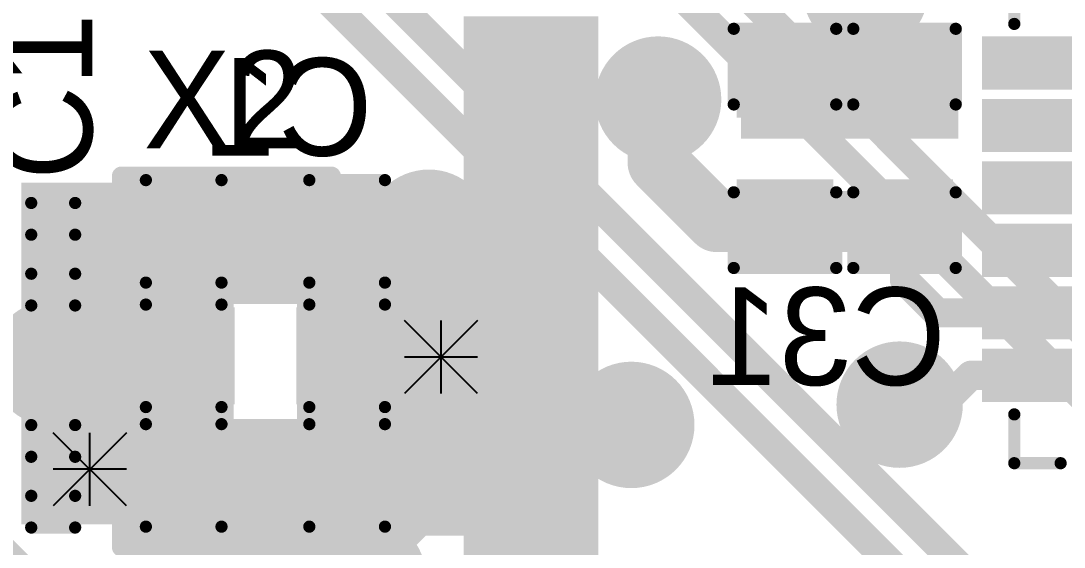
# Model space of a CAD drawing. Header units: millimetres. Extents: x 2.17 to 4.96, y 1.49 to 4.34.
# Drawn here: x 3.0847 to 3.5124, y 2.7826 to 2.9982 of the extents above; entities that cross this region are included whole.
import ezdxf

# ---------------------------------------------------------------- set-up
doc = ezdxf.new("R2010")
doc.units = ezdxf.units.MM
doc.header["$MEASUREMENT"] = 0
for name, color, linetype in [('BottomLayer', 5, 'Continuous'), ('BottomOverlay', 54, 'Continuous'), ('BottomPaste', 16, 'Continuous'), ('BottomSolder', 6, 'Continuous'), ('InternalPlane1', 76, 'Continuous'), ('InternalPlane2', 16, 'Continuous'), ('Mechanical2', 216, 'Continuous'), ('MultiLayer', 9, 'Continuous'), ('TopLayer', 1, 'Continuous'), ('TopOverlay', 2, 'Continuous'), ('TopPaste', 8, 'Continuous'), ('TopSolder', 216, 'Continuous'), ('ViaHoleLayer', 16, 'Continuous')]:
    doc.layers.add(name, color=color, linetype=linetype)

# ---------------------------------------------------------------- blocks, each defined once
blk = doc.blocks.new('ECS__327_7_34B_C_TR_4')
at = {"layer": 'TopLayer'}
for points in [[(-0.07087, -0.0374), (-0.02756, -0.0374), (-0.07087, 0.0374), (-0.02756, 0.0374)], [(0.02756, -0.0374), (0.07087, -0.0374), (0.02756, 0.0374), (0.07087, 0.0374)]]:
    blk.add_solid(points, dxfattribs=at)
at = {"layer": 'TopOverlay', "const_width": 0.00787}
for points in [[(-0.026, 0.043), (-0.076, 0.043)], [(-0.076, -0.043), (-0.076, 0.043)], [(0.076, 0.043), (0.026, 0.043)], [(0.076, -0.043), (0.076, 0.043)], [(-0.026, -0.043), (-0.076, -0.043)], [(0.076, -0.043), (0.026, -0.043)]]:
    blk.add_lwpolyline(points, dxfattribs=at)
at = {"layer": 'TopOverlay', "const_width": 0.00394}
for points in [[(-0.07797, 0.043, 1), (-0.07403, 0.043, 1)], [(-0.07797, 0.043, 1), (-0.07403, 0.043, 1)], [(-0.02797, 0.043, 1), (-0.02403, 0.043, 1)], [(0.02403, 0.043, 1), (0.02797, 0.043, 1)], [(0.07403, 0.043, 1), (0.07797, 0.043, 1)], [(0.07403, 0.043, 1), (0.07797, 0.043, 1)], [(-0.07797, -0.043, 1), (-0.07403, -0.043, 1)], [(-0.07797, -0.043, 1), (-0.07403, -0.043, 1)], [(-0.02797, -0.043, 1), (-0.02403, -0.043, 1)], [(0.02403, -0.043, 1), (0.02797, -0.043, 1)], [(0.07403, -0.043, 1), (0.07797, -0.043, 1)], [(0.07403, -0.043, 1), (0.07797, -0.043, 1)]]:
    blk.add_lwpolyline(points, format="xyb", close=True, dxfattribs=at)
at = {"layer": 'TopPaste'}
for points in [[(-0.07087, -0.0374), (-0.02756, -0.0374), (-0.07087, 0.0374), (-0.02756, 0.0374)], [(0.02756, -0.0374), (0.07087, -0.0374), (0.02756, 0.0374), (0.07087, 0.0374)]]:
    blk.add_solid(points, dxfattribs=at)
at = {"layer": 'TopSolder'}
for points in [[(-0.07487, -0.0414), (-0.02356, -0.0414), (-0.07487, 0.0414), (-0.02356, 0.0414)], [(0.02356, -0.0414), (0.07487, -0.0414), (0.02356, 0.0414), (0.07487, 0.0414)]]:
    blk.add_solid(points, dxfattribs=at)
blk = doc.blocks.new('C__0603_B_8')
at = {"layer": 'BottomLayer'}
for points in [[(-0.015, -0.0175), (-0.015, 0.0175), (-0.045, -0.0175), (-0.045, 0.0175)], [(0.045, -0.0175), (0.045, 0.0175), (0.015, -0.0175), (0.015, 0.0175)]]:
    blk.add_solid(points, dxfattribs=at)
at = {"layer": 'BottomOverlay', "const_width": 0.005}
for points in [[(-0.049, 0.021), (-0.049, -0.021)], [(-0.049, 0.021), (-0.018, 0.021)], [(0.018, 0.021), (0.049, 0.021)], [(0.049, 0.021), (0.049, -0.021)], [(-0.049, -0.021), (-0.018, -0.021)], [(0.018, -0.021), (0.049, -0.021)]]:
    blk.add_lwpolyline(points, dxfattribs=at)
at = {"layer": 'BottomOverlay', "const_width": 0.0025}
for points in [[(-0.05025, 0.021, 1), (-0.04775, 0.021, 1)], [(-0.05025, 0.021, 1), (-0.04775, 0.021, 1)], [(-0.01925, 0.021, 1), (-0.01675, 0.021, 1)], [(0.01675, 0.021, 1), (0.01925, 0.021, 1)], [(0.04775, 0.021, 1), (0.05025, 0.021, 1)], [(0.04775, 0.021, 1), (0.05025, 0.021, 1)], [(-0.05025, -0.021, 1), (-0.04775, -0.021, 1)], [(-0.05025, -0.021, 1), (-0.04775, -0.021, 1)], [(-0.01925, -0.021, 1), (-0.01675, -0.021, 1)], [(0.01675, -0.021, 1), (0.01925, -0.021, 1)], [(0.04775, -0.021, 1), (0.05025, -0.021, 1)], [(0.04775, -0.021, 1), (0.05025, -0.021, 1)]]:
    blk.add_lwpolyline(points, format="xyb", close=True, dxfattribs=at)
at = {"layer": 'BottomPaste'}
for points in [[(-0.015, -0.0175), (-0.015, 0.0175), (-0.045, -0.0175), (-0.045, 0.0175)], [(0.045, -0.0175), (0.045, 0.0175), (0.015, -0.0175), (0.015, 0.0175)]]:
    blk.add_solid(points, dxfattribs=at)
at = {"layer": 'BottomSolder'}
for points in [[(-0.01264, -0.01986), (-0.01264, 0.01986), (-0.04736, -0.01986), (-0.04736, 0.01986)], [(0.04736, -0.01986), (0.04736, 0.01986), (0.01264, -0.01986), (0.01264, 0.01986)]]:
    blk.add_solid(points, dxfattribs=at)
blk = doc.blocks.new('QFN_24_B_15')
at = {"layer": 'BottomLayer'}
for points in [[(-0.05709, 0.07874), (-0.05709, 0.11024), (-0.07087, 0.07874), (-0.07087, 0.11024)], [(-0.0315, 0.07874), (-0.0315, 0.11024), (-0.04528, 0.07874), (-0.04528, 0.11024)], [(-0.00591, 0.07874), (-0.00591, 0.11024), (-0.01969, 0.07874), (-0.01969, 0.11024)], [(0.01969, 0.07874), (0.01969, 0.11024), (0.00591, 0.07874), (0.00591, 0.11024)], [(0.04528, 0.07874), (0.04528, 0.11024), (0.0315, 0.07874), (0.0315, 0.11024)], [(0.07087, 0.07874), (0.07087, 0.11024), (0.05709, 0.07874), (0.05709, 0.11024)], [(-0.11024, 0.05709), (-0.07874, 0.05709), (-0.11024, 0.07087), (-0.07874, 0.07087)], [(0.07874, 0.05709), (0.11024, 0.05709), (0.07874, 0.07087), (0.11024, 0.07087)], [(-0.06693, -0.06693), (0.06693, -0.06693), (-0.06693, 0.06693), (0.06693, 0.06693)], [(-0.11024, 0.0315), (-0.07874, 0.0315), (-0.11024, 0.04528), (-0.07874, 0.04528)], [(0.07874, 0.0315), (0.11024, 0.0315), (0.07874, 0.04528), (0.11024, 0.04528)], [(-0.11024, 0.00591), (-0.07874, 0.00591), (-0.11024, 0.01969), (-0.07874, 0.01969)], [(0.07874, 0.00591), (0.11024, 0.00591), (0.07874, 0.01969), (0.11024, 0.01969)], [(-0.11024, -0.01969), (-0.07874, -0.01969), (-0.11024, -0.00591), (-0.07874, -0.00591)], [(0.07874, -0.01969), (0.11024, -0.01969), (0.07874, -0.00591), (0.11024, -0.00591)], [(-0.11024, -0.04528), (-0.07874, -0.04528), (-0.11024, -0.0315), (-0.07874, -0.0315)], [(0.07874, -0.04528), (0.11024, -0.04528), (0.07874, -0.0315), (0.11024, -0.0315)], [(-0.11024, -0.07087), (-0.07874, -0.07087), (-0.11024, -0.05709), (-0.07874, -0.05709)], [(0.07874, -0.07087), (0.11024, -0.07087), (0.07874, -0.05709), (0.11024, -0.05709)], [(-0.07087, -0.07874), (-0.07087, -0.11024), (-0.05709, -0.07874), (-0.05709, -0.11024)], [(-0.04528, -0.07874), (-0.04528, -0.11024), (-0.0315, -0.07874), (-0.0315, -0.11024)], [(-0.01969, -0.07874), (-0.01969, -0.11024), (-0.00591, -0.07874), (-0.00591, -0.11024)], [(0.00591, -0.07874), (0.00591, -0.11024), (0.01969, -0.07874), (0.01969, -0.11024)], [(0.0315, -0.07874), (0.0315, -0.11024), (0.04528, -0.07874), (0.04528, -0.11024)], [(0.05709, -0.07874), (0.05709, -0.11024), (0.07087, -0.07874), (0.07087, -0.11024)]]:
    blk.add_solid(points, dxfattribs=at)
at = {"layer": 'BottomOverlay', "const_width": 0.005}
for points in [[(-0.101, 0.1), (-0.101, 0.08)], [(-0.082, 0.1), (-0.101, 0.1)], [(0.101, 0.1), (0.082, 0.1)], [(0.101, 0.1), (0.101, 0.08)], [(-0.101, -0.08), (-0.101, -0.1)], [(0.101, -0.08), (0.101, -0.1)], [(-0.082, -0.1), (-0.101, -0.1)], [(0.101, -0.1), (0.082, -0.1)]]:
    blk.add_lwpolyline(points, dxfattribs=at)
at = {"layer": 'BottomOverlay'}
for points, const_width in [([(-0.10225, 0.1, 1), (-0.09975, 0.1, 1)], 0.0025), ([(-0.10225, 0.1, 1), (-0.09975, 0.1, 1)], 0.0025), ([(-0.08325, 0.1, 1), (-0.08075, 0.1, 1)], 0.0025), ([(0.08075, 0.1, 1), (0.08325, 0.1, 1)], 0.0025), ([(0.09975, 0.1, 1), (0.10225, 0.1, 1)], 0.0025), ([(0.09975, 0.1, 1), (0.10225, 0.1, 1)], 0.0025), ([(-0.10225, 0.08, 1), (-0.09975, 0.08, 1)], 0.0025), ([(0.09975, 0.08, 1), (0.10225, 0.08, 1)], 0.0025), ([(-0.117, -0.065, 1), (-0.123, -0.065, 1)], 0.00787), ([(-0.12497, -0.065, 1), (-0.12103, -0.065, 1)], 0.00394), ([(-0.11897, -0.065, 1), (-0.11503, -0.065, 1)], 0.00394), ([(-0.10225, -0.08, 1), (-0.09975, -0.08, 1)], 0.0025), ([(0.09975, -0.08, 1), (0.10225, -0.08, 1)], 0.0025), ([(-0.10225, -0.1, 1), (-0.09975, -0.1, 1)], 0.0025), ([(-0.10225, -0.1, 1), (-0.09975, -0.1, 1)], 0.0025), ([(-0.08325, -0.1, 1), (-0.08075, -0.1, 1)], 0.0025), ([(0.08075, -0.1, 1), (0.08325, -0.1, 1)], 0.0025), ([(0.09975, -0.1, 1), (0.10225, -0.1, 1)], 0.0025), ([(0.09975, -0.1, 1), (0.10225, -0.1, 1)], 0.0025)]:
    blk.add_lwpolyline(points, format="xyb", close=True, dxfattribs=dict(at, const_width=const_width))
at = {"layer": 'BottomPaste'}
for points in [[(-0.05709, 0.07874), (-0.05709, 0.11024), (-0.07087, 0.07874), (-0.07087, 0.11024)], [(-0.0315, 0.07874), (-0.0315, 0.11024), (-0.04528, 0.07874), (-0.04528, 0.11024)], [(-0.00591, 0.07874), (-0.00591, 0.11024), (-0.01969, 0.07874), (-0.01969, 0.11024)], [(0.01969, 0.07874), (0.01969, 0.11024), (0.00591, 0.07874), (0.00591, 0.11024)], [(0.04528, 0.07874), (0.04528, 0.11024), (0.0315, 0.07874), (0.0315, 0.11024)], [(0.07087, 0.07874), (0.07087, 0.11024), (0.05709, 0.07874), (0.05709, 0.11024)], [(-0.11024, 0.05709), (-0.07874, 0.05709), (-0.11024, 0.07087), (-0.07874, 0.07087)], [(0.07874, 0.05709), (0.11024, 0.05709), (0.07874, 0.07087), (0.11024, 0.07087)], [(-0.06693, -0.06693), (0.06693, -0.06693), (-0.06693, 0.06693), (0.06693, 0.06693)], [(-0.11024, 0.0315), (-0.07874, 0.0315), (-0.11024, 0.04528), (-0.07874, 0.04528)], [(0.07874, 0.0315), (0.11024, 0.0315), (0.07874, 0.04528), (0.11024, 0.04528)], [(-0.11024, 0.00591), (-0.07874, 0.00591), (-0.11024, 0.01969), (-0.07874, 0.01969)], [(0.07874, 0.00591), (0.11024, 0.00591), (0.07874, 0.01969), (0.11024, 0.01969)], [(-0.11024, -0.01969), (-0.07874, -0.01969), (-0.11024, -0.00591), (-0.07874, -0.00591)], [(0.07874, -0.01969), (0.11024, -0.01969), (0.07874, -0.00591), (0.11024, -0.00591)], [(-0.11024, -0.04528), (-0.07874, -0.04528), (-0.11024, -0.0315), (-0.07874, -0.0315)], [(0.07874, -0.04528), (0.11024, -0.04528), (0.07874, -0.0315), (0.11024, -0.0315)], [(-0.11024, -0.07087), (-0.07874, -0.07087), (-0.11024, -0.05709), (-0.07874, -0.05709)], [(0.07874, -0.07087), (0.11024, -0.07087), (0.07874, -0.05709), (0.11024, -0.05709)], [(-0.07087, -0.07874), (-0.07087, -0.11024), (-0.05709, -0.07874), (-0.05709, -0.11024)], [(-0.04528, -0.07874), (-0.04528, -0.11024), (-0.0315, -0.07874), (-0.0315, -0.11024)], [(-0.01969, -0.07874), (-0.01969, -0.11024), (-0.00591, -0.07874), (-0.00591, -0.11024)], [(0.00591, -0.07874), (0.00591, -0.11024), (0.01969, -0.07874), (0.01969, -0.11024)], [(0.0315, -0.07874), (0.0315, -0.11024), (0.04528, -0.07874), (0.04528, -0.11024)], [(0.05709, -0.07874), (0.05709, -0.11024), (0.07087, -0.07874), (0.07087, -0.11024)]]:
    blk.add_solid(points, dxfattribs=at)
at = {"layer": 'BottomSolder'}
for points in [[(-0.05309, 0.07474), (-0.05309, 0.11424), (-0.07487, 0.07474), (-0.07487, 0.11424)], [(-0.0275, 0.07474), (-0.0275, 0.11424), (-0.04928, 0.07474), (-0.04928, 0.11424)], [(-0.00191, 0.07474), (-0.00191, 0.11424), (-0.02369, 0.07474), (-0.02369, 0.11424)], [(0.02369, 0.07474), (0.02369, 0.11424), (0.00191, 0.07474), (0.00191, 0.11424)], [(0.04928, 0.07474), (0.04928, 0.11424), (0.0275, 0.07474), (0.0275, 0.11424)], [(0.07487, 0.07474), (0.07487, 0.11424), (0.05309, 0.07474), (0.05309, 0.11424)], [(-0.11424, 0.05309), (-0.07474, 0.05309), (-0.11424, 0.07487), (-0.07474, 0.07487)], [(0.07474, 0.05309), (0.11424, 0.05309), (0.07474, 0.07487), (0.11424, 0.07487)], [(-0.07093, -0.07093), (0.07093, -0.07093), (-0.07093, 0.07093), (0.07093, 0.07093)], [(-0.11424, 0.0275), (-0.07474, 0.0275), (-0.11424, 0.04928), (-0.07474, 0.04928)], [(0.07474, 0.0275), (0.11424, 0.0275), (0.07474, 0.04928), (0.11424, 0.04928)], [(-0.11424, 0.00191), (-0.07474, 0.00191), (-0.11424, 0.02369), (-0.07474, 0.02369)], [(0.07474, 0.00191), (0.11424, 0.00191), (0.07474, 0.02369), (0.11424, 0.02369)], [(-0.11424, -0.02369), (-0.07474, -0.02369), (-0.11424, -0.00191), (-0.07474, -0.00191)], [(0.07474, -0.02369), (0.11424, -0.02369), (0.07474, -0.00191), (0.11424, -0.00191)], [(-0.11424, -0.04928), (-0.07474, -0.04928), (-0.11424, -0.0275), (-0.07474, -0.0275)], [(0.07474, -0.04928), (0.11424, -0.04928), (0.07474, -0.0275), (0.11424, -0.0275)], [(-0.11424, -0.07487), (-0.07474, -0.07487), (-0.11424, -0.05309), (-0.07474, -0.05309)], [(0.07474, -0.07487), (0.11424, -0.07487), (0.07474, -0.05309), (0.11424, -0.05309)], [(-0.07487, -0.07474), (-0.07487, -0.11424), (-0.05309, -0.07474), (-0.05309, -0.11424)], [(-0.04928, -0.07474), (-0.04928, -0.11424), (-0.0275, -0.07474), (-0.0275, -0.11424)], [(-0.02369, -0.07474), (-0.02369, -0.11424), (-0.00191, -0.07474), (-0.00191, -0.11424)], [(0.00191, -0.07474), (0.00191, -0.11424), (0.02369, -0.07474), (0.02369, -0.11424)], [(0.0275, -0.07474), (0.0275, -0.11424), (0.04928, -0.07474), (0.04928, -0.11424)], [(0.05309, -0.07474), (0.05309, -0.11424), (0.07487, -0.07474), (0.07487, -0.11424)]]:
    blk.add_solid(points, dxfattribs=at)
blk = doc.blocks.new('LQFP_100_16')
at = {"layer": 'TopLayer'}
for points in [[(-0.32874, 0.21063), (-0.2815, 0.21063), (-0.32874, 0.22244), (-0.2815, 0.22244)], [(-0.32874, 0.19094), (-0.2815, 0.19094), (-0.32874, 0.20276), (-0.2815, 0.20276)], [(-0.32874, 0.17126), (-0.2815, 0.17126), (-0.32874, 0.18307), (-0.2815, 0.18307)], [(-0.32874, 0.15157), (-0.2815, 0.15157), (-0.32874, 0.16339), (-0.2815, 0.16339)], [(-0.32874, 0.13189), (-0.2815, 0.13189), (-0.32874, 0.1437), (-0.2815, 0.1437)], [(-0.32874, 0.1122), (-0.2815, 0.1122), (-0.32874, 0.12402), (-0.2815, 0.12402)], [(-0.32874, 0.09252), (-0.2815, 0.09252), (-0.32874, 0.10433), (-0.2815, 0.10433)], [(-0.32874, 0.07283), (-0.2815, 0.07283), (-0.32874, 0.08465), (-0.2815, 0.08465)], [(-0.32874, 0.05315), (-0.2815, 0.05315), (-0.32874, 0.06496), (-0.2815, 0.06496)], [(-0.32874, 0.03346), (-0.2815, 0.03346), (-0.32874, 0.04528), (-0.2815, 0.04528)], [(-0.32874, 0.01378), (-0.2815, 0.01378), (-0.32874, 0.02559), (-0.2815, 0.02559)]]:
    blk.add_solid(points, dxfattribs=at)
at = {"layer": 'TopPaste'}
for points in [[(-0.32874, 0.21063), (-0.2815, 0.21063), (-0.32874, 0.22244), (-0.2815, 0.22244)], [(-0.32874, 0.19094), (-0.2815, 0.19094), (-0.32874, 0.20276), (-0.2815, 0.20276)], [(-0.32874, 0.17126), (-0.2815, 0.17126), (-0.32874, 0.18307), (-0.2815, 0.18307)], [(-0.32874, 0.15157), (-0.2815, 0.15157), (-0.32874, 0.16339), (-0.2815, 0.16339)], [(-0.32874, 0.13189), (-0.2815, 0.13189), (-0.32874, 0.1437), (-0.2815, 0.1437)], [(-0.32874, 0.1122), (-0.2815, 0.1122), (-0.32874, 0.12402), (-0.2815, 0.12402)], [(-0.32874, 0.09252), (-0.2815, 0.09252), (-0.32874, 0.10433), (-0.2815, 0.10433)], [(-0.32874, 0.07283), (-0.2815, 0.07283), (-0.32874, 0.08465), (-0.2815, 0.08465)], [(-0.32874, 0.05315), (-0.2815, 0.05315), (-0.32874, 0.06496), (-0.2815, 0.06496)], [(-0.32874, 0.03346), (-0.2815, 0.03346), (-0.32874, 0.04528), (-0.2815, 0.04528)], [(-0.32874, 0.01378), (-0.2815, 0.01378), (-0.32874, 0.02559), (-0.2815, 0.02559)]]:
    blk.add_solid(points, dxfattribs=at)
at = {"layer": 'TopSolder'}
for points in [[(-0.33274, 0.20663), (-0.2775, 0.20663), (-0.33274, 0.22644), (-0.2775, 0.22644)], [(-0.33274, 0.18694), (-0.2775, 0.18694), (-0.33274, 0.20676), (-0.2775, 0.20676)], [(-0.33274, 0.16726), (-0.2775, 0.16726), (-0.33274, 0.18707), (-0.2775, 0.18707)], [(-0.33274, 0.14757), (-0.2775, 0.14757), (-0.33274, 0.16739), (-0.2775, 0.16739)], [(-0.33274, 0.12789), (-0.2775, 0.12789), (-0.33274, 0.1477), (-0.2775, 0.1477)], [(-0.33274, 0.1082), (-0.2775, 0.1082), (-0.33274, 0.12802), (-0.2775, 0.12802)], [(-0.33274, 0.08852), (-0.2775, 0.08852), (-0.33274, 0.10833), (-0.2775, 0.10833)], [(-0.33274, 0.06883), (-0.2775, 0.06883), (-0.33274, 0.08865), (-0.2775, 0.08865)], [(-0.33274, 0.04915), (-0.2775, 0.04915), (-0.33274, 0.06896), (-0.2775, 0.06896)], [(-0.33274, 0.02946), (-0.2775, 0.02946), (-0.33274, 0.04928), (-0.2775, 0.04928)], [(-0.33274, 0.00978), (-0.2775, 0.00978), (-0.33274, 0.02959), (-0.2775, 0.02959)], [(-0.33274, -0.00991), (-0.2775, -0.00991), (-0.33274, 0.00991), (-0.2775, 0.00991)]]:
    blk.add_solid(points, dxfattribs=at)
blk = doc.blocks.new('C__0603_B_35')
at = {"layer": 'BottomLayer'}
for points in [[(-0.015, -0.0175), (-0.015, 0.0175), (-0.045, -0.0175), (-0.045, 0.0175)], [(0.045, -0.0175), (0.045, 0.0175), (0.015, -0.0175), (0.015, 0.0175)]]:
    blk.add_solid(points, dxfattribs=at)
at = {"layer": 'BottomOverlay', "const_width": 0.005}
for points in [[(-0.049, 0.021), (-0.018, 0.021)], [(-0.049, 0.021), (-0.049, -0.021)], [(0.018, 0.021), (0.049, 0.021)], [(0.049, 0.021), (0.049, -0.021)], [(-0.049, -0.021), (-0.018, -0.021)], [(0.018, -0.021), (0.049, -0.021)]]:
    blk.add_lwpolyline(points, dxfattribs=at)
at = {"layer": 'BottomOverlay', "const_width": 0.0025}
for points in [[(-0.05025, 0.021, 1), (-0.04775, 0.021, 1)], [(-0.05025, 0.021, 1), (-0.04775, 0.021, 1)], [(-0.01925, 0.021, 1), (-0.01675, 0.021, 1)], [(0.01675, 0.021, 1), (0.01925, 0.021, 1)], [(0.04775, 0.021, 1), (0.05025, 0.021, 1)], [(0.04775, 0.021, 1), (0.05025, 0.021, 1)], [(-0.05025, -0.021, 1), (-0.04775, -0.021, 1)], [(-0.05025, -0.021, 1), (-0.04775, -0.021, 1)], [(-0.01925, -0.021, 1), (-0.01675, -0.021, 1)], [(0.01675, -0.021, 1), (0.01925, -0.021, 1)], [(0.04775, -0.021, 1), (0.05025, -0.021, 1)], [(0.04775, -0.021, 1), (0.05025, -0.021, 1)]]:
    blk.add_lwpolyline(points, format="xyb", close=True, dxfattribs=at)
at = {"layer": 'BottomPaste'}
for points in [[(-0.015, -0.0175), (-0.015, 0.0175), (-0.045, -0.0175), (-0.045, 0.0175)], [(0.045, -0.0175), (0.045, 0.0175), (0.015, -0.0175), (0.015, 0.0175)]]:
    blk.add_solid(points, dxfattribs=at)
at = {"layer": 'BottomSolder'}
for points in [[(-0.01264, -0.01986), (-0.01264, 0.01986), (-0.04736, -0.01986), (-0.04736, 0.01986)], [(0.04736, -0.01986), (0.04736, 0.01986), (0.01264, -0.01986), (0.01264, 0.01986)]]:
    blk.add_solid(points, dxfattribs=at)
blk = doc.blocks.new('CAP_0201_36')
at = {"layer": 'TopLayer'}
for points in [[(-0.01772, -0.00591), (-0.00591, -0.00591), (-0.01772, 0.00591), (-0.00591, 0.00591)], [(0.00591, -0.00591), (0.01772, -0.00591), (0.00591, 0.00591), (0.01772, 0.00591)]]:
    blk.add_solid(points, dxfattribs=at)
at = {"layer": 'TopOverlay', "const_width": 0.005}
for points in [[(-0.021, -0.009), (-0.021, 0.009)], [(-0.008, 0.009), (-0.021, 0.009)], [(0.021, 0.009), (0.008, 0.009)], [(0.021, -0.009), (0.021, 0.009)], [(-0.008, -0.009), (-0.021, -0.009)], [(0.021, -0.009), (0.008, -0.009)]]:
    blk.add_lwpolyline(points, dxfattribs=at)
at = {"layer": 'TopOverlay', "const_width": 0.0025}
for points in [[(-0.02225, 0.009, 1), (-0.01975, 0.009, 1)], [(-0.02225, 0.009, 1), (-0.01975, 0.009, 1)], [(-0.00925, 0.009, 1), (-0.00675, 0.009, 1)], [(0.00675, 0.009, 1), (0.00925, 0.009, 1)], [(0.01975, 0.009, 1), (0.02225, 0.009, 1)], [(0.01975, 0.009, 1), (0.02225, 0.009, 1)], [(-0.02225, -0.009, 1), (-0.01975, -0.009, 1)], [(-0.02225, -0.009, 1), (-0.01975, -0.009, 1)], [(-0.00925, -0.009, 1), (-0.00675, -0.009, 1)], [(0.00675, -0.009, 1), (0.00925, -0.009, 1)], [(0.01975, -0.009, 1), (0.02225, -0.009, 1)], [(0.01975, -0.009, 1), (0.02225, -0.009, 1)]]:
    blk.add_lwpolyline(points, format="xyb", close=True, dxfattribs=at)
at = {"layer": 'TopPaste'}
for points in [[(-0.01772, -0.00591), (-0.00591, -0.00591), (-0.01772, 0.00591), (-0.00591, 0.00591)], [(0.00591, -0.00591), (0.01772, -0.00591), (0.00591, 0.00591), (0.01772, 0.00591)]]:
    blk.add_solid(points, dxfattribs=at)
at = {"layer": 'TopSolder'}
for points in [[(-0.01988, -0.00807), (-0.00374, -0.00807), (-0.01988, 0.00807), (-0.00374, 0.00807)], [(0.00374, -0.00807), (0.01988, -0.00807), (0.00374, 0.00807), (0.01988, 0.00807)]]:
    blk.add_solid(points, dxfattribs=at)
blk = doc.blocks.new('CAP_0201_37')
at = {"layer": 'TopLayer'}
for points in [[(-0.01772, -0.00591), (-0.00591, -0.00591), (-0.01772, 0.00591), (-0.00591, 0.00591)], [(0.00591, -0.00591), (0.01772, -0.00591), (0.00591, 0.00591), (0.01772, 0.00591)]]:
    blk.add_solid(points, dxfattribs=at)
at = {"layer": 'TopOverlay', "const_width": 0.005}
for points in [[(-0.021, 0.009), (-0.021, -0.009)], [(-0.021, 0.009), (-0.008, 0.009)], [(0.008, 0.009), (0.021, 0.009)], [(0.021, 0.009), (0.021, -0.009)], [(-0.021, -0.009), (-0.008, -0.009)], [(0.008, -0.009), (0.021, -0.009)]]:
    blk.add_lwpolyline(points, dxfattribs=at)
at = {"layer": 'TopOverlay', "const_width": 0.0025}
for points in [[(-0.02225, 0.009, 1), (-0.01975, 0.009, 1)], [(-0.02225, 0.009, 1), (-0.01975, 0.009, 1)], [(-0.00925, 0.009, 1), (-0.00675, 0.009, 1)], [(0.00675, 0.009, 1), (0.00925, 0.009, 1)], [(0.01975, 0.009, 1), (0.02225, 0.009, 1)], [(0.01975, 0.009, 1), (0.02225, 0.009, 1)], [(-0.02225, -0.009, 1), (-0.01975, -0.009, 1)], [(-0.02225, -0.009, 1), (-0.01975, -0.009, 1)], [(-0.00925, -0.009, 1), (-0.00675, -0.009, 1)], [(0.00675, -0.009, 1), (0.00925, -0.009, 1)], [(0.01975, -0.009, 1), (0.02225, -0.009, 1)], [(0.01975, -0.009, 1), (0.02225, -0.009, 1)]]:
    blk.add_lwpolyline(points, format="xyb", close=True, dxfattribs=at)
at = {"layer": 'TopPaste'}
for points in [[(-0.01772, -0.00591), (-0.00591, -0.00591), (-0.01772, 0.00591), (-0.00591, 0.00591)], [(0.00591, -0.00591), (0.01772, -0.00591), (0.00591, 0.00591), (0.01772, 0.00591)]]:
    blk.add_solid(points, dxfattribs=at)
at = {"layer": 'TopSolder'}
for points in [[(-0.01988, -0.00807), (-0.00374, -0.00807), (-0.01988, 0.00807), (-0.00374, 0.00807)], [(0.00374, -0.00807), (0.01988, -0.00807), (0.00374, 0.00807), (0.01988, 0.00807)]]:
    blk.add_solid(points, dxfattribs=at)
blk = doc.blocks.new('C__0603_B_48')
at = {"layer": 'BottomLayer'}
for points in [[(-0.015, -0.0175), (-0.015, 0.0175), (-0.045, -0.0175), (-0.045, 0.0175)], [(0.045, -0.0175), (0.045, 0.0175), (0.015, -0.0175), (0.015, 0.0175)]]:
    blk.add_solid(points, dxfattribs=at)
at = {"layer": 'BottomOverlay', "const_width": 0.005}
for points in [[(-0.049, 0.021), (-0.049, -0.021)], [(-0.018, 0.021), (-0.049, 0.021)], [(0.049, 0.021), (0.018, 0.021)], [(0.049, 0.021), (0.049, -0.021)], [(-0.018, -0.021), (-0.049, -0.021)], [(0.049, -0.021), (0.018, -0.021)]]:
    blk.add_lwpolyline(points, dxfattribs=at)
at = {"layer": 'BottomOverlay', "const_width": 0.0025}
for points in [[(-0.05025, 0.021, 1), (-0.04775, 0.021, 1)], [(-0.05025, 0.021, 1), (-0.04775, 0.021, 1)], [(-0.01925, 0.021, 1), (-0.01675, 0.021, 1)], [(0.01675, 0.021, 1), (0.01925, 0.021, 1)], [(0.04775, 0.021, 1), (0.05025, 0.021, 1)], [(0.04775, 0.021, 1), (0.05025, 0.021, 1)], [(-0.05025, -0.021, 1), (-0.04775, -0.021, 1)], [(-0.05025, -0.021, 1), (-0.04775, -0.021, 1)], [(-0.01925, -0.021, 1), (-0.01675, -0.021, 1)], [(0.01675, -0.021, 1), (0.01925, -0.021, 1)], [(0.04775, -0.021, 1), (0.05025, -0.021, 1)], [(0.04775, -0.021, 1), (0.05025, -0.021, 1)]]:
    blk.add_lwpolyline(points, format="xyb", close=True, dxfattribs=at)
at = {"layer": 'BottomPaste'}
for points in [[(-0.015, -0.0175), (-0.015, 0.0175), (-0.045, -0.0175), (-0.045, 0.0175)], [(0.045, -0.0175), (0.045, 0.0175), (0.015, -0.0175), (0.015, 0.0175)]]:
    blk.add_solid(points, dxfattribs=at)
at = {"layer": 'BottomSolder'}
for points in [[(-0.01264, -0.01986), (-0.01264, 0.01986), (-0.04736, -0.01986), (-0.04736, 0.01986)], [(0.04736, -0.01986), (0.04736, 0.01986), (0.01264, -0.01986), (0.01264, 0.01986)]]:
    blk.add_solid(points, dxfattribs=at)
blk = doc.blocks.new('C__0603_B_49')
at = {"layer": 'BottomLayer'}
for points in [[(-0.015, -0.0175), (-0.015, 0.0175), (-0.045, -0.0175), (-0.045, 0.0175)], [(0.045, -0.0175), (0.045, 0.0175), (0.015, -0.0175), (0.015, 0.0175)]]:
    blk.add_solid(points, dxfattribs=at)
at = {"layer": 'BottomOverlay', "const_width": 0.005}
for points in [[(-0.049, 0.021), (-0.049, -0.021)], [(-0.018, 0.021), (-0.049, 0.021)], [(0.049, 0.021), (0.018, 0.021)], [(0.049, 0.021), (0.049, -0.021)], [(-0.018, -0.021), (-0.049, -0.021)], [(0.049, -0.021), (0.018, -0.021)]]:
    blk.add_lwpolyline(points, dxfattribs=at)
at = {"layer": 'BottomOverlay', "const_width": 0.0025}
for points in [[(-0.05025, 0.021, 1), (-0.04775, 0.021, 1)], [(-0.05025, 0.021, 1), (-0.04775, 0.021, 1)], [(-0.01925, 0.021, 1), (-0.01675, 0.021, 1)], [(0.01675, 0.021, 1), (0.01925, 0.021, 1)], [(0.04775, 0.021, 1), (0.05025, 0.021, 1)], [(0.04775, 0.021, 1), (0.05025, 0.021, 1)], [(-0.05025, -0.021, 1), (-0.04775, -0.021, 1)], [(-0.05025, -0.021, 1), (-0.04775, -0.021, 1)], [(-0.01925, -0.021, 1), (-0.01675, -0.021, 1)], [(0.01675, -0.021, 1), (0.01925, -0.021, 1)], [(0.04775, -0.021, 1), (0.05025, -0.021, 1)], [(0.04775, -0.021, 1), (0.05025, -0.021, 1)]]:
    blk.add_lwpolyline(points, format="xyb", close=True, dxfattribs=at)
at = {"layer": 'BottomPaste'}
for points in [[(-0.015, -0.0175), (-0.015, 0.0175), (-0.045, -0.0175), (-0.045, 0.0175)], [(0.045, -0.0175), (0.045, 0.0175), (0.015, -0.0175), (0.015, 0.0175)]]:
    blk.add_solid(points, dxfattribs=at)
at = {"layer": 'BottomSolder'}
for points in [[(-0.01264, -0.01986), (-0.01264, 0.01986), (-0.04736, -0.01986), (-0.04736, 0.01986)], [(0.04736, -0.01986), (0.04736, 0.01986), (0.01264, -0.01986), (0.01264, 0.01986)]]:
    blk.add_solid(points, dxfattribs=at)
blk = doc.blocks.new('C__0603_B_54')
at = {"layer": 'BottomLayer'}
for points in [[(-0.015, -0.0175), (-0.015, 0.0175), (-0.045, -0.0175), (-0.045, 0.0175)], [(0.045, -0.0175), (0.045, 0.0175), (0.015, -0.0175), (0.015, 0.0175)]]:
    blk.add_solid(points, dxfattribs=at)
at = {"layer": 'BottomOverlay', "const_width": 0.005}
for points in [[(-0.049, 0.021), (-0.049, -0.021)], [(-0.018, 0.021), (-0.049, 0.021)], [(0.049, 0.021), (0.018, 0.021)], [(0.049, 0.021), (0.049, -0.021)], [(-0.018, -0.021), (-0.049, -0.021)], [(0.049, -0.021), (0.018, -0.021)]]:
    blk.add_lwpolyline(points, dxfattribs=at)
at = {"layer": 'BottomOverlay', "const_width": 0.0025}
for points in [[(-0.05025, 0.021, 1), (-0.04775, 0.021, 1)], [(-0.05025, 0.021, 1), (-0.04775, 0.021, 1)], [(-0.01925, 0.021, 1), (-0.01675, 0.021, 1)], [(0.01675, 0.021, 1), (0.01925, 0.021, 1)], [(0.04775, 0.021, 1), (0.05025, 0.021, 1)], [(0.04775, 0.021, 1), (0.05025, 0.021, 1)], [(-0.05025, -0.021, 1), (-0.04775, -0.021, 1)], [(-0.05025, -0.021, 1), (-0.04775, -0.021, 1)], [(-0.01925, -0.021, 1), (-0.01675, -0.021, 1)], [(0.01675, -0.021, 1), (0.01925, -0.021, 1)], [(0.04775, -0.021, 1), (0.05025, -0.021, 1)], [(0.04775, -0.021, 1), (0.05025, -0.021, 1)]]:
    blk.add_lwpolyline(points, format="xyb", close=True, dxfattribs=at)
at = {"layer": 'BottomPaste'}
for points in [[(-0.015, -0.0175), (-0.015, 0.0175), (-0.045, -0.0175), (-0.045, 0.0175)], [(0.045, -0.0175), (0.045, 0.0175), (0.015, -0.0175), (0.015, 0.0175)]]:
    blk.add_solid(points, dxfattribs=at)
at = {"layer": 'BottomSolder'}
for points in [[(-0.01264, -0.01986), (-0.01264, 0.01986), (-0.04736, -0.01986), (-0.04736, 0.01986)], [(0.04736, -0.01986), (0.04736, 0.01986), (0.01264, -0.01986), (0.01264, 0.01986)]]:
    blk.add_solid(points, dxfattribs=at)

msp = doc.modelspace()

# ---------------------------------------------------------------- linework, layer by layer
at = {"layer": 'BottomLayer'}
for points, const_width in [([(3.148, 3.06938), (3.475, 2.74238)], 0.012), ([(3.223, 3.02125), (3.50057, 2.74368)], 0.012), ([(3.431, 2.992), (3.431, 3.011)], 0.025), ([(3.431, 2.992), (3.447, 2.976)], 0.025), ([(3.398, 2.976), (3.447, 2.976)], 0.025), ([(3.346, 2.94), (3.346, 2.966)], 0.025), ([(3.346, 2.94), (3.37, 2.916)], 0.025), ([(3.37, 2.916), (3.398, 2.916)], 0.025), ([(3.398, 2.916), (3.447, 2.916)], 0.025), ([(3.447, 2.892), (3.447, 2.916)], 0.012), ([(3.447, 2.892), (3.46039, 2.87861)], 0.012), ([(3.46039, 2.87861), (3.49851, 2.87861)], 0.012), ([(3.4622, 2.841), (3.47423, 2.85302)], 0.012), ([(3.47423, 2.85302), (3.49851, 2.85302)], 0.012), ([(3.445, 2.841), (3.4622, 2.841)], 0.012)]:
    msp.add_lwpolyline(points, dxfattribs=dict(at, const_width=const_width))
for points, const_width in [([(3.42475, 2.992, 1), (3.43725, 2.992, 1)], 0.0125), ([(3.42475, 2.992, 1), (3.43725, 2.992, 1)], 0.0125), ([(3.39175, 2.976, 1), (3.40425, 2.976, 1)], 0.0125), ([(3.44075, 2.976, 1), (3.45325, 2.976, 1)], 0.0125), ([(3.44075, 2.976, 1), (3.45325, 2.976, 1)], 0.0125), ([(3.33975, 2.966, 1), (3.35225, 2.966, 1)], 0.0125), ([(3.34009, 2.966, 1), (3.35191, 2.966, 1)], 0.01181), ([(3.33975, 2.94, 1), (3.35225, 2.94, 1)], 0.0125), ([(3.33975, 2.94, 1), (3.35225, 2.94, 1)], 0.0125), ([(3.36375, 2.916, 1), (3.37625, 2.916, 1)], 0.0125), ([(3.36375, 2.916, 1), (3.37625, 2.916, 1)], 0.0125), ([(3.39175, 2.916, 1), (3.40425, 2.916, 1)], 0.0125), ([(3.39175, 2.916, 1), (3.40425, 2.916, 1)], 0.0125), ([(3.44075, 2.916, 1), (3.45325, 2.916, 1)], 0.0125), ([(3.24609, 2.91143, 1), (3.25791, 2.91143, 1)], 0.01181), ([(3.444, 2.916, 1), (3.45, 2.916, 1)], 0.006), ([(3.444, 2.892, 1), (3.45, 2.892, 1)], 0.006), ([(3.444, 2.892, 1), (3.45, 2.892, 1)], 0.006), ([(3.45739, 2.87861, 1), (3.46339, 2.87861, 1)], 0.006), ([(3.45739, 2.87861, 1), (3.46339, 2.87861, 1)], 0.006), ([(3.49551, 2.87861, 1), (3.50151, 2.87861, 1)], 0.006), ([(3.09209, 2.858, 1), (3.10391, 2.858, 1)], 0.01181), ([(3.47123, 2.85302, 1), (3.47723, 2.85302, 1)], 0.006), ([(3.47123, 2.85302, 1), (3.47723, 2.85302, 1)], 0.006), ([(3.49551, 2.85302, 1), (3.50151, 2.85302, 1)], 0.006), ([(3.43909, 2.841, 1), (3.45091, 2.841, 1)], 0.01181), ([(3.32909, 2.83269, 1), (3.34091, 2.83269, 1)], 0.01181), ([(3.442, 2.841, 1), (3.448, 2.841, 1)], 0.006), ([(3.4592, 2.841, 1), (3.4652, 2.841, 1)], 0.006), ([(3.4592, 2.841, 1), (3.4652, 2.841, 1)], 0.006), ([(3.24109, 2.822, 1), (3.25291, 2.822, 1)], 0.01181)]:
    msp.add_lwpolyline(points, format="xyb", close=True, dxfattribs=dict(at, const_width=const_width))
for points in [[(3.38, 2.95), (3.469, 2.95), (3.38, 2.997), (3.469, 2.997)], [(3.172, 2.932), (3.085, 2.932), (3.172, 2.792), (3.085, 2.792)], [(3.198, 2.791), (3.267, 2.791), (3.198, 2.932), (3.267, 2.932)]]:
    msp.add_solid(points, dxfattribs=at)
at = {"layer": 'BottomOverlay'}
for p, q in [((3.272, 2.87549), (3.24201, 2.8455)), ((3.272, 2.8455), (3.24201, 2.87549)), ((3.257, 2.8455), (3.257, 2.87549)), ((3.272, 2.86049), (3.24201, 2.86049)), ((3.128, 2.82949), (3.09801, 2.7995)), ((3.128, 2.7995), (3.09801, 2.82949)), ((3.113, 2.7995), (3.113, 2.82949)), ((3.128, 2.81449), (3.09801, 2.81449))]:
    msp.add_line(p, q, dxfattribs=at)
at = {"layer": 'BottomSolder', "const_width": 0.00991}
msp.add_lwpolyline([(3.34105, 2.966, 1), (3.35095, 2.966, 1)], format="xyb", close=True, dxfattribs=at)
at = {"layer": 'InternalPlane1', "const_width": 0.04}
msp.add_lwpolyline([(4.93976, 2.51612, -6.760445), (4.93618, 3.32971)], format="xyb", dxfattribs=at)
at = {"layer": 'InternalPlane1', "const_width": 0.02591}
for points in [[(3.41805, 3.011, 1), (3.44395, 3.011, 1)], [(3.08505, 2.858, 1), (3.11095, 2.858, 1)], [(3.43205, 2.841, 1), (3.45795, 2.841, 1)], [(3.32205, 2.83269, 1), (3.34795, 2.83269, 1)], [(3.21205, 2.77, 1), (3.23795, 2.77, 1)]]:
    msp.add_lwpolyline(points, format="xyb", close=True, dxfattribs=at)
at = {"layer": 'InternalPlane2', "const_width": 0.04}
msp.add_lwpolyline([(4.93976, 2.51612, -6.760445), (4.93618, 3.32971)], format="xyb", dxfattribs=at)
at = {"layer": 'InternalPlane2', "const_width": 0.02591}
for points in [[(3.33305, 2.966, 1), (3.35895, 2.966, 1)], [(3.23905, 2.91143, 1), (3.26495, 2.91143, 1)], [(3.23405, 2.822, 1), (3.25995, 2.822, 1)], [(3.21205, 2.77, 1), (3.23795, 2.77, 1)]]:
    msp.add_lwpolyline(points, format="xyb", close=True, dxfattribs=at)
at = {"layer": 'Mechanical2', "const_width": 0.015}
msp.add_lwpolyline([(4.9336, 2.5218, -6.818913), (4.92995, 3.32439)], format="xyb", dxfattribs=at)
at = {"layer": 'MultiLayer', "const_width": 0.01181}
for points in [[(3.34009, 2.966, 1), (3.35191, 2.966, 1)], [(3.24609, 2.91143, 1), (3.25791, 2.91143, 1)], [(3.09209, 2.858, 1), (3.10391, 2.858, 1)], [(3.43909, 2.841, 1), (3.45091, 2.841, 1)], [(3.32909, 2.83269, 1), (3.34091, 2.83269, 1)], [(3.24109, 2.822, 1), (3.25291, 2.822, 1)]]:
    msp.add_lwpolyline(points, format="xyb", close=True, dxfattribs=at)
at = {"layer": 'TopLayer'}
for points, const_width in [([(3.30291, 3.088), (3.79585, 2.59506)], 0.012), ([(3.29604, 3.068), (3.77617, 2.58788)], 0.012), ([(3.098, 2.91444), (3.1624, 2.91444)], 0.012), ([(3.252, 2.91143), (3.29388, 2.91143)], 0.012), ([(3.169, 2.90784), (3.21616, 2.90784)], 0.012), ([(3.21616, 2.90784), (3.25194, 2.87206)], 0.012), ([(3.098, 2.858), (3.098, 2.89082)], 0.02), ([(3.25194, 2.87206), (3.29388, 2.87206)], 0.012), ([(3.098, 2.82344), (3.098, 2.858)], 0.02), ([(3.22219, 2.83719), (3.23737, 2.85237)], 0.012), ([(3.23737, 2.85237), (3.29388, 2.85237)], 0.012), ([(3.22219, 2.81919), (3.22219, 2.83719)], 0.012), ([(3.29388, 2.83269), (3.335, 2.83269)], 0.01), ([(3.247, 2.822), (3.256, 2.813)], 0.012), ([(3.21242, 2.80942), (3.22219, 2.81919)], 0.012), ([(3.256, 2.813), (3.29388, 2.813)], 0.012), ([(3.169, 2.80942), (3.21242, 2.80942)], 0.012), ([(3.054, 2.799), (3.09337, 2.75963)], 0.02), ([(3.098, 2.79982), (3.1594, 2.79982)], 0.012), ([(3.225, 2.77), (3.24831, 2.79332)], 0.012), ([(3.24831, 2.79332), (3.29388, 2.79332)], 0.012)]:
    msp.add_lwpolyline(points, dxfattribs=dict(at, const_width=const_width))
for points, const_width in [([(3.34009, 2.966, 1), (3.35191, 2.966, 1)], 0.01181), ([(3.24609, 2.91143, 1), (3.25791, 2.91143, 1)], 0.01181), ([(3.095, 2.91444, 1), (3.101, 2.91444, 1)], 0.006), ([(3.1594, 2.91444, 1), (3.1654, 2.91444, 1)], 0.006), ([(3.249, 2.91143, 1), (3.255, 2.91143, 1)], 0.006), ([(3.29088, 2.91143, 1), (3.29688, 2.91143, 1)], 0.006), ([(3.166, 2.90784, 1), (3.172, 2.90784, 1)], 0.006), ([(3.21316, 2.90784, 1), (3.21916, 2.90784, 1)], 0.006), ([(3.21316, 2.90784, 1), (3.21916, 2.90784, 1)], 0.006), ([(3.093, 2.89082, 1), (3.103, 2.89082, 1)], 0.01), ([(3.24894, 2.87206, 1), (3.25494, 2.87206, 1)], 0.006), ([(3.24894, 2.87206, 1), (3.25494, 2.87206, 1)], 0.006), ([(3.29088, 2.87206, 1), (3.29688, 2.87206, 1)], 0.006), ([(3.09209, 2.858, 1), (3.10391, 2.858, 1)], 0.01181), ([(3.093, 2.858, 1), (3.103, 2.858, 1)], 0.01), ([(3.093, 2.858, 1), (3.103, 2.858, 1)], 0.01), ([(3.23437, 2.85237, 1), (3.24037, 2.85237, 1)], 0.006), ([(3.23437, 2.85237, 1), (3.24037, 2.85237, 1)], 0.006), ([(3.29088, 2.85237, 1), (3.29688, 2.85237, 1)], 0.006), ([(3.43909, 2.841, 1), (3.45091, 2.841, 1)], 0.01181), ([(3.32909, 2.83269, 1), (3.34091, 2.83269, 1)], 0.01181), ([(3.21919, 2.83719, 1), (3.22519, 2.83719, 1)], 0.006), ([(3.21919, 2.83719, 1), (3.22519, 2.83719, 1)], 0.006), ([(3.29138, 2.83269, 1), (3.29638, 2.83269, 1)], 0.005), ([(3.3325, 2.83269, 1), (3.3375, 2.83269, 1)], 0.005), ([(3.093, 2.82344, 1), (3.103, 2.82344, 1)], 0.01), ([(3.24109, 2.822, 1), (3.25291, 2.822, 1)], 0.01181), ([(3.244, 2.822, 1), (3.25, 2.822, 1)], 0.006), ([(3.21919, 2.81919, 1), (3.22519, 2.81919, 1)], 0.006), ([(3.21919, 2.81919, 1), (3.22519, 2.81919, 1)], 0.006), ([(3.253, 2.813, 1), (3.259, 2.813, 1)], 0.006), ([(3.253, 2.813, 1), (3.259, 2.813, 1)], 0.006), ([(3.29088, 2.813, 1), (3.29688, 2.813, 1)], 0.006), ([(3.166, 2.80942, 1), (3.172, 2.80942, 1)], 0.006), ([(3.20942, 2.80942, 1), (3.21542, 2.80942, 1)], 0.006), ([(3.20942, 2.80942, 1), (3.21542, 2.80942, 1)], 0.006), ([(3.095, 2.79982, 1), (3.101, 2.79982, 1)], 0.006), ([(3.1564, 2.79982, 1), (3.1624, 2.79982, 1)], 0.006), ([(3.24532, 2.79332, 1), (3.25131, 2.79332, 1)], 0.006), ([(3.24532, 2.79332, 1), (3.25131, 2.79332, 1)], 0.006), ([(3.29088, 2.79332, 1), (3.29688, 2.79332, 1)], 0.006)]:
    msp.add_lwpolyline(points, format="xyb", close=True, dxfattribs=dict(at, const_width=const_width))
at = {"layer": 'TopSolder', "const_width": 0.00991}
msp.add_lwpolyline([(3.34105, 2.966, 1), (3.35095, 2.966, 1)], format="xyb", close=True, dxfattribs=at)
at = {"layer": 'ViaHoleLayer', "const_width": 0.00591}
for points in [[(3.34305, 2.966, 1), (3.34895, 2.966, 1)], [(3.24905, 2.91143, 1), (3.25495, 2.91143, 1)], [(3.09505, 2.858, 1), (3.10095, 2.858, 1)], [(3.44205, 2.841, 1), (3.44795, 2.841, 1)], [(3.33205, 2.83269, 1), (3.33795, 2.83269, 1)], [(3.24405, 2.822, 1), (3.24995, 2.822, 1)]]:
    msp.add_lwpolyline(points, format="xyb", close=True, dxfattribs=at)

# ---------------------------------------------------------------- block references
msp.add_blockref('LQFP_100_16', (3.599, 2.77363))
for name, p, rotation in [('QFN_24_B_15', (3.593, 2.917), 180), ('C__0603_B_8', (3.398, 2.946), 90), ('C__0603_B_35', (3.447, 2.946), 90), ('ECS__327_7_34B_C_TR_4', (3.169, 2.85863), 270), ('C__0603_B_54', (3.185, 2.912), 180), ('CAP_0201_37', (3.098, 2.90263), 90), ('C__0603_B_49', (3.185, 2.861), 180), ('CAP_0201_36', (3.098, 2.81163), 270), ('C__0603_B_48', (3.185, 2.812), 180)]:
    msp.add_blockref(name, p, dxfattribs=dict(rotation=rotation))

# ---------------------------------------------------------------- texts
at = {"layer": 'BottomOverlay', "text_generation_flag": 2}
for s, p in [('C1', (3.229, 2.943)), ('C31', (3.464, 2.849))]:
    msp.add_text(s, height=0.04, dxfattribs=at).set_placement(p)
at = {"layer": 'TopOverlay'}
msp.add_text('C18', height=0.04, rotation=90, dxfattribs=at).set_placement((3.114, 2.933))
msp.add_text('X2', height=0.04, dxfattribs=at).set_placement((3.135, 2.946))

doc.saveas('drawing.dxf')
